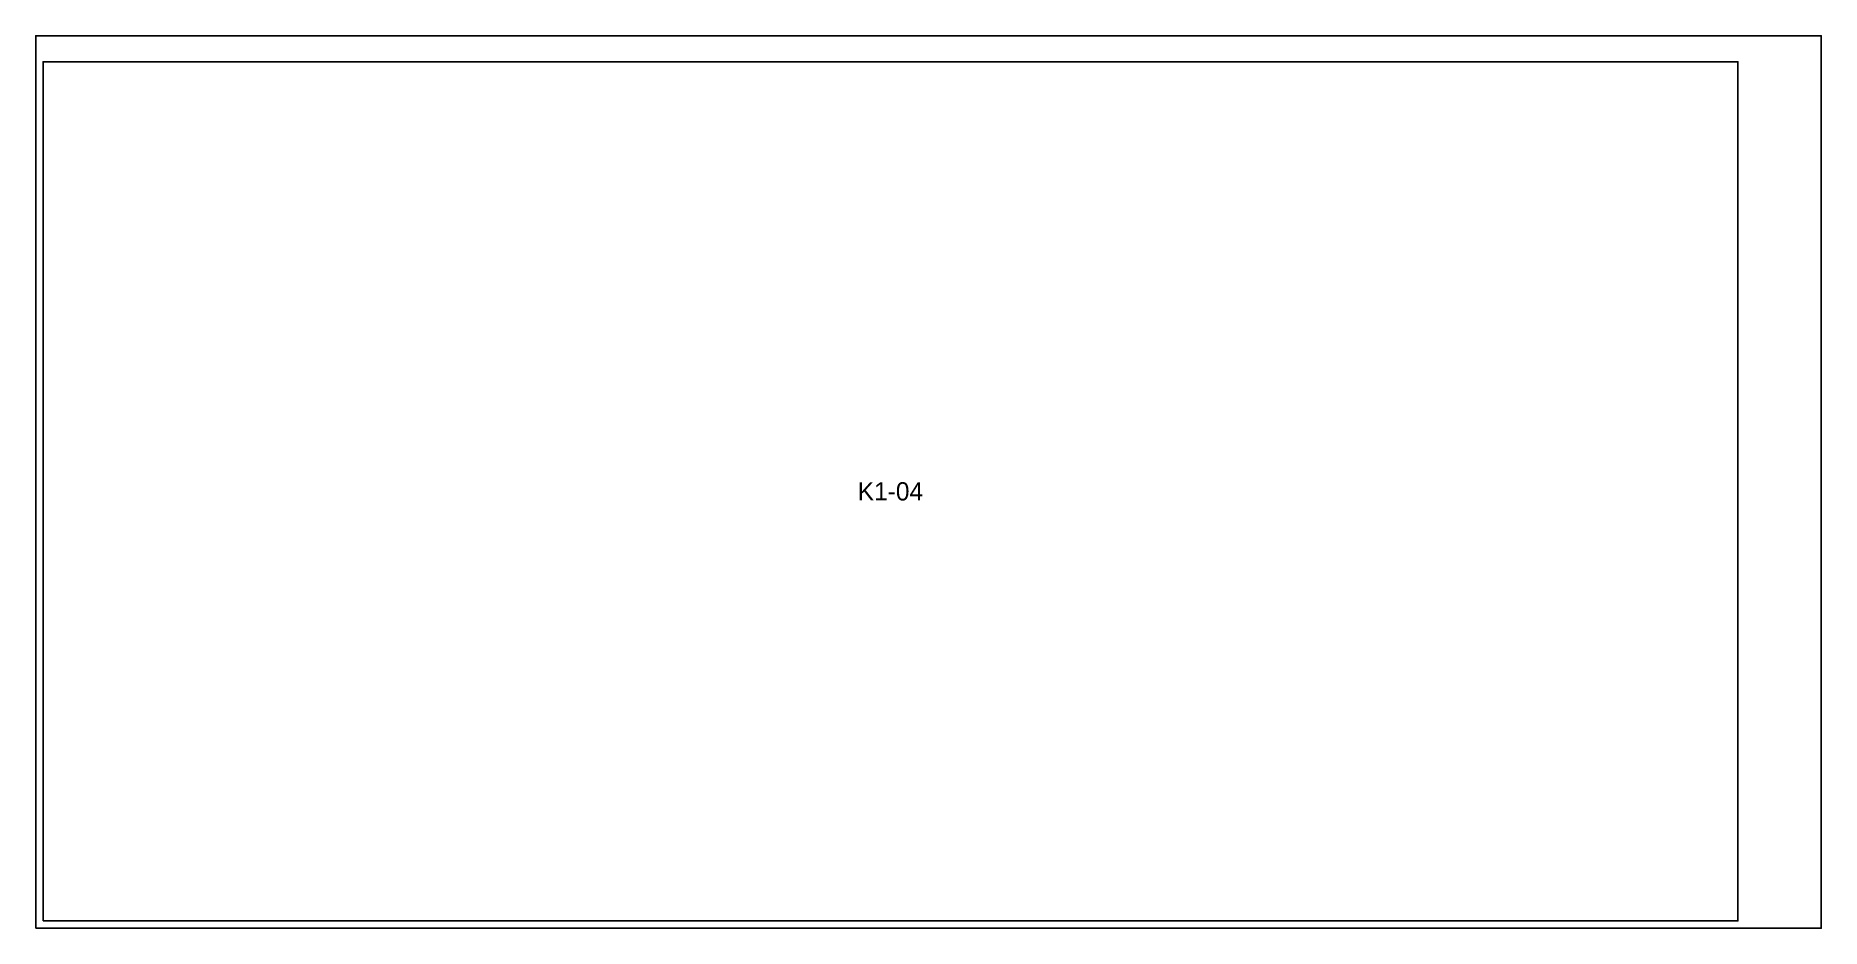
# Model space of a CAD drawing. Header units: millimetres. Extents: x 0 to 2440, y 0 to 1220.
import ezdxf
from ezdxf.enums import TextEntityAlignment as Align

# ---------------------------------------------------------------- set-up
doc = ezdxf.new("R2010")
doc.units = ezdxf.units.MM

msp = doc.modelspace()

# ---------------------------------------------------------------- linework, layer by layer
at = {"layer": 'CUT'}
msp.add_lwpolyline([(10, 10), (2326, 10), (2326, 1184.5), (10, 1184.5)], close=True, dxfattribs=at)
at = {"layer": 'SHEET'}
msp.add_lwpolyline([(0, 0), (2440, 0), (2440, 1220), (0, 1220)], close=True, dxfattribs=at)

# ---------------------------------------------------------------- texts
at = {"layer": 'LABEL'}
msp.add_text('K1-04', height=25, dxfattribs=at).set_placement((1168, 597.25), align=Align.MIDDLE_CENTER)

doc.saveas('drawing.dxf')
